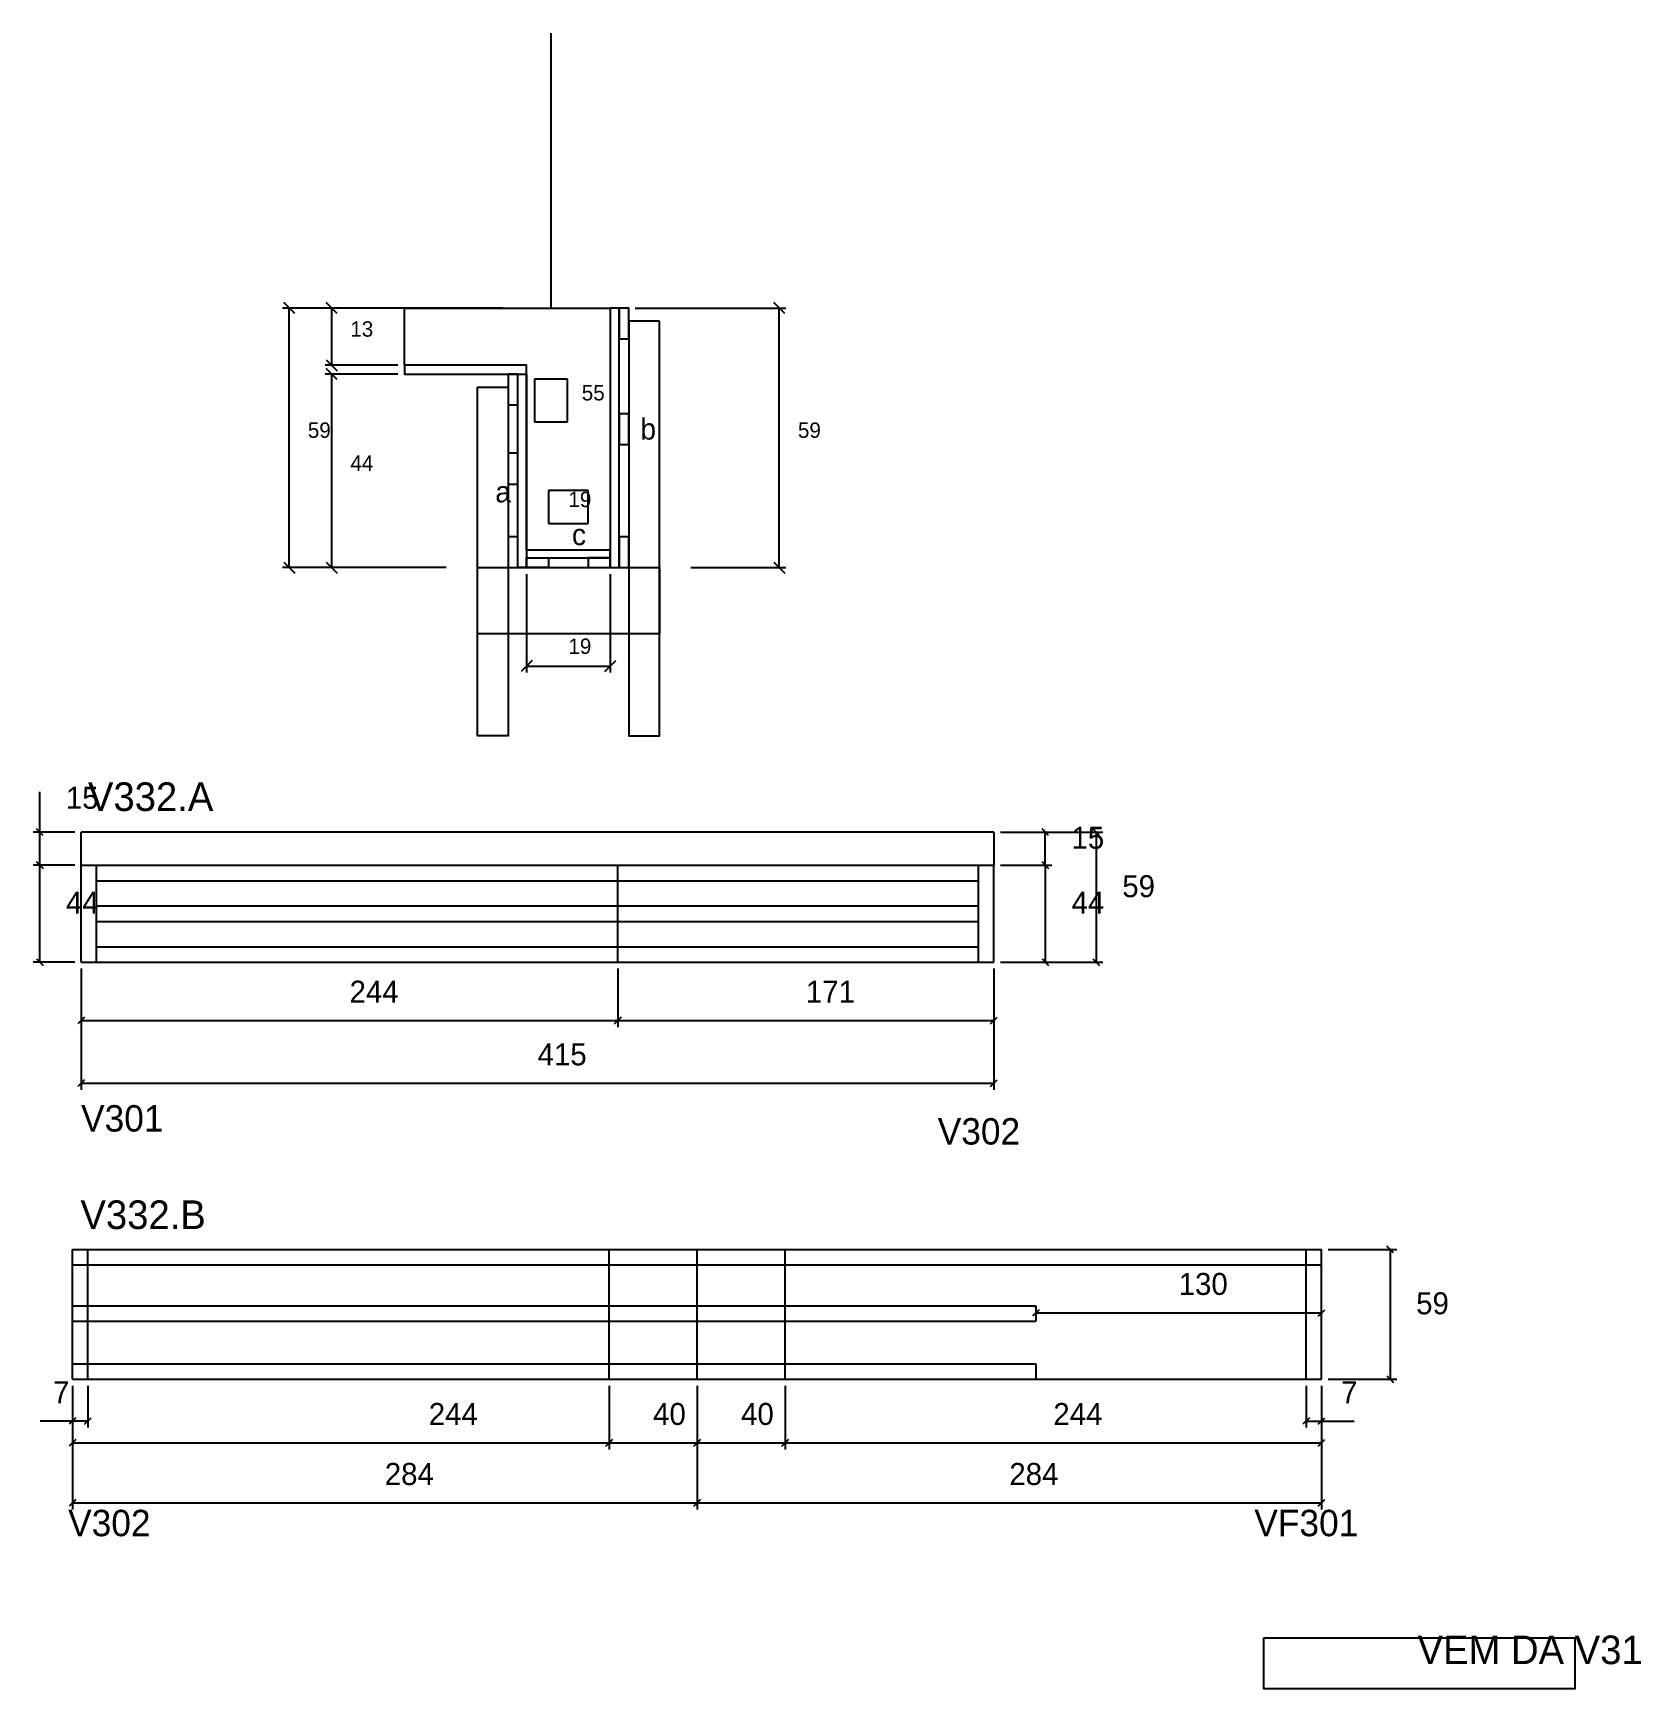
# Model space of a CAD drawing. Header units: metres. Extents: x 2621 to 3352, y 679 to 1431.
import ezdxf

# ---------------------------------------------------------------- set-up
doc = ezdxf.new("R2010")
doc.units = ezdxf.units.M

msp = doc.modelspace()

# ---------------------------------------------------------------- linework, layer by layer
at = {"layer": '00 - FELIPE'}
for p, q in [((3078.33, 851.02), (3075.33, 848.02)), ((3205.33, 848.02), (3208.33, 851.02)), ((2884.33, 792.03), (2881.33, 789.03)), ((2921.33, 789.03), (2924.33, 792.03)), ((2640.33, 764.75), (2637.33, 761.75)), ((2924.33, 764.75), (2921.33, 761.75)), ((2921.33, 761.75), (2924.33, 764.75)), ((3205.33, 761.75), (3208.33, 764.75))]:
    msp.add_line(p, q, dxfattribs=at)
at = {"layer": '00 - FELIPE', "color": 4}
for p, q in [((3076.83, 851.94), (3076.83, 852.52)), ((3206.83, 851.94), (3206.83, 852.52)), ((3206.83, 849.52), (3076.83, 849.52)), ((2638.83, 816.44), (2638.83, 760.25)), ((2882.83, 816.44), (2882.83, 787.53)), ((2922.83, 816.44), (2922.83, 760.25)), ((2922.83, 816.44), (2922.83, 760.25)), ((2922.83, 816.44), (2922.83, 787.53)), ((3206.83, 816.44), (3206.83, 760.25)), ((2882.83, 790.53), (2922.83, 790.53)), ((2638.83, 763.25), (2922.83, 763.25)), ((2922.83, 763.25), (3206.83, 763.25))]:
    msp.add_line(p, q, dxfattribs=at)
at = {"layer": 'CONCRETO', "color": 251}
msp.add_lwpolyline([(2789.73, 1280.37), (2789.73, 1306.37), (2845.33, 1306.37), (2883.33, 1306.37), (2883.33, 1196.37), (2845.33, 1196.37), (2845.33, 1280.37), (2789.73, 1280.37)], dxfattribs=at)
at = {"layer": 'COTA', "color": 4}
for p, q in [((2834.33, 1306.37), (2734.35, 1306.37)), ((2737.35, 1188.37), (2737.35, 1306.37)), ((2786.73, 1306.37), (2753.67, 1306.37)), ((2756.67, 1306.37), (2756.67, 1280.37)), ((2894.73, 1306.37), (2963.2, 1306.37)), ((2960.2, 1188.37), (2960.2, 1306.37)), ((2786.73, 1280.37), (2753.67, 1280.37)), ((2786.73, 1276.37), (2753.67, 1276.37)), ((2756.67, 1276.37), (2756.67, 1188.37)), ((2808.73, 1188.37), (2734.35, 1188.37)), ((2808.73, 1188.37), (2753.67, 1188.37)), ((2845.33, 1185.37), (2845.33, 1140.64)), ((2883.33, 1185.37), (2883.33, 1140.64)), ((2919.93, 1188.37), (2963.2, 1188.37)), ((2845.33, 1143.64), (2883.33, 1143.64)), ((2623.91, 1068.06), (2623.91, 1086.43)), ((2639.81, 1068.06), (2620.91, 1068.06)), ((2623.91, 1053.06), (2623.91, 1068.06)), ((3060.81, 1068.06), (3107.32, 1068.06)), ((3060.81, 1068.06), (3084.19, 1068.06)), ((3081.19, 1053.06), (3081.19, 1068.06)), ((3104.32, 1068.06), (3104.32, 1009.06)), ((2639.81, 1053.06), (2620.91, 1053.06)), ((2639.81, 1053.06), (2620.91, 1053.06)), ((2623.91, 1009.06), (2623.91, 1053.06)), ((3060.81, 1053.06), (3084.19, 1053.06)), ((3060.81, 1053.06), (3084.19, 1053.06)), ((3081.19, 1053.06), (3081.19, 1009.06)), ((2639.81, 1009.06), (2620.91, 1009.06)), ((3060.81, 1009.06), (3107.32, 1009.06)), ((3060.81, 1009.06), (3084.19, 1009.06)), ((2642.81, 1006.06), (2642.81, 950.98)), ((2642.81, 1006.06), (2642.81, 979.52)), ((2886.81, 1006.06), (2886.81, 979.52)), ((2886.81, 1006.06), (2886.81, 979.52)), ((3057.81, 1006.06), (3057.81, 950.98)), ((3057.81, 1006.06), (3057.81, 979.52)), ((2642.81, 982.52), (2886.81, 982.52)), ((2886.81, 982.52), (3057.81, 982.52)), ((2642.81, 953.98), (3057.81, 953.98)), ((3209.83, 878.44), (3240.97, 878.44)), ((3237.97, 878.44), (3237.97, 819.44)), ((2638.83, 816.44), (2638.83, 797.42)), ((2638.83, 816.44), (2638.83, 787.53)), ((2645.83, 816.44), (2645.83, 797.42)), ((2882.83, 816.44), (2882.83, 787.53)), ((2922.83, 816.44), (2922.83, 787.53)), ((2962.83, 816.44), (2962.83, 787.53)), ((3199.83, 816.44), (3199.83, 797.42)), ((3206.83, 816.44), (3206.83, 797.42)), ((3209.83, 819.44), (3240.97, 819.44)), ((2638.83, 800.42), (2624.1, 800.42)), ((2645.83, 800.42), (2638.83, 800.42)), ((3199.83, 800.42), (3206.83, 800.42)), ((3206.83, 800.42), (3221.57, 800.42)), ((2638.83, 790.53), (2882.83, 790.53)), ((2922.83, 790.53), (2962.83, 790.53))]:
    msp.add_line(p, q, dxfattribs=at)
at = {"layer": 'COTA'}
for p, q in [((2625.41, 1066.56), (2622.41, 1069.56)), ((3082.69, 1066.56), (3079.69, 1069.56)), ((3105.82, 1066.56), (3102.82, 1069.56)), ((2622.41, 1054.56), (2625.41, 1051.56)), ((2625.41, 1051.56), (2622.41, 1054.56)), ((3082.69, 1051.56), (3079.69, 1054.56)), ((3079.69, 1054.56), (3082.69, 1051.56)), ((2622.41, 1010.56), (2625.41, 1007.56)), ((3079.69, 1010.56), (3082.69, 1007.56)), ((3102.82, 1010.56), (3105.82, 1007.56)), ((2644.31, 984.02), (2641.31, 981.02)), ((2888.31, 984.02), (2885.31, 981.02)), ((2885.31, 981.02), (2888.31, 984.02)), ((3056.31, 981.02), (3059.31, 984.02)), ((2644.31, 955.48), (2641.31, 952.48)), ((3056.31, 952.48), (3059.31, 955.48)), ((3239.47, 876.94), (3236.47, 879.94)), ((3236.47, 820.94), (3239.47, 817.94)), ((2640.33, 801.92), (2637.33, 798.92)), ((2644.33, 798.92), (2647.33, 801.92)), ((3201.33, 801.92), (3198.33, 798.92)), ((3205.33, 798.92), (3208.33, 801.92)), ((2640.33, 792.03), (2637.33, 789.03)), ((2881.33, 789.03), (2884.33, 792.03)), ((2924.33, 792.03), (2921.33, 789.03)), ((2961.33, 789.03), (2964.33, 792.03))]:
    msp.add_line(p, q, dxfattribs=at)
at = {"layer": 'COTA', "color": 241}
for p, q in [((3057.81, 1068.06), (2642.81, 1068.06)), ((2642.81, 1053.06), (2642.81, 1068.06)), ((3057.81, 1068.06), (3057.81, 1053.06))]:
    msp.add_line(p, q, dxfattribs=at)
at = {"layer": 'COTA'}
for points in [[(2739.85, 1303.87), (2734.85, 1308.87)], [(2759.17, 1303.87), (2754.17, 1308.87)], [(2962.7, 1303.87), (2957.7, 1308.87)], [(2754.17, 1282.87), (2759.17, 1277.87)], [(2759.17, 1273.87), (2754.17, 1278.87)], [(2734.85, 1190.87), (2739.85, 1185.87)], [(2754.17, 1190.87), (2759.17, 1185.87)], [(2957.7, 1190.87), (2962.7, 1185.87)], [(2847.83, 1146.14), (2842.83, 1141.14)], [(2880.83, 1141.14), (2885.83, 1146.14)]]:
    msp.add_lwpolyline(points, dxfattribs=at)
at = {"layer": 'Cota Seção (2x)', "color": 180}
for p, q in [((2848.91, 1274.04), (2848.91, 1254.7)), ((2863.91, 1274.04), (2848.91, 1274.04)), ((2863.91, 1254.7), (2863.91, 1274.04)), ((2848.91, 1254.7), (2863.91, 1254.7)), ((2855.33, 1223.37), (2855.33, 1208.37)), ((2873.33, 1223.37), (2855.33, 1223.37)), ((2873.33, 1208.37), (2873.33, 1223.37)), ((2855.33, 1208.37), (2873.33, 1208.37))]:
    msp.add_line(p, q, dxfattribs=at)
at = {"layer": 'Madeira', "color": 126}
for points in [[(2887.33, 1292.37), (2891.73, 1292.37), (2891.73, 1306.37), (2887.33, 1306.37), (2887.33, 1292.37)], [(2836.93, 1262.37), (2841.33, 1262.37), (2841.33, 1276.37), (2836.93, 1276.37), (2836.93, 1262.37)], [(2887.33, 1244.34), (2891.73, 1244.34), (2891.73, 1258.34), (2887.33, 1258.34), (2887.33, 1244.34)], [(2836.93, 1226.37), (2841.33, 1226.37), (2841.33, 1240.37), (2836.93, 1240.37), (2836.93, 1226.37)], [(2836.93, 1188.37), (2841.33, 1188.37), (2841.33, 1202.37), (2836.93, 1202.37), (2836.93, 1188.37)], [(2887.33, 1188.37), (2891.73, 1188.37), (2891.73, 1202.37), (2887.33, 1202.37), (2887.33, 1188.37)], [(2845.33, 1188.37), (2845.33, 1192.77), (2855.33, 1192.77), (2855.33, 1188.37), (2845.33, 1188.37)], [(2883.33, 1188.37), (2883.33, 1192.77), (2873.33, 1192.77), (2873.33, 1188.37), (2883.33, 1188.37)]]:
    msp.add_lwpolyline(points, dxfattribs=at)
at = {"layer": 'Painéis', "color": 200}
for p, q in [((2642.81, 1009.06), (2642.81, 1053.06)), ((2642.81, 1053.06), (3057.81, 1053.06)), ((2886.81, 1009.06), (2886.81, 1053.06)), ((3057.81, 1009.06), (3057.81, 1053.06)), ((2642.81, 1009.06), (3057.81, 1009.06)), ((2638.83, 819.44), (2638.83, 878.44)), ((2638.83, 878.44), (3206.83, 878.44)), ((2882.83, 819.44), (2882.83, 878.44)), ((2922.83, 819.44), (2922.83, 878.44)), ((2962.83, 819.44), (2962.83, 878.44)), ((3206.83, 819.44), (3206.83, 878.44)), ((2638.83, 819.44), (3206.83, 819.44))]:
    msp.add_line(p, q, dxfattribs=at)
at = {"layer": 'Painéis', "color": 4}
for p, q in [((2962.83, 816.44), (2962.83, 787.53)), ((3206.83, 816.44), (3206.83, 787.53)), ((2962.83, 790.53), (3206.83, 790.53))]:
    msp.add_line(p, q, dxfattribs=at)
at = {"layer": 'Painéis'}
for p, q in [((2964.33, 792.03), (2961.33, 789.03)), ((3205.33, 789.03), (3208.33, 792.03))]:
    msp.add_line(p, q, dxfattribs=at)
at = {"layer": 'Painéis', "color": 200}
for points in [[(2887.33, 1306.37), (2883.33, 1306.37), (2883.33, 1188.37), (2887.33, 1188.37), (2887.33, 1306.37)], [(2845.33, 1276.37), (2845.33, 1280.37), (2789.73, 1280.37), (2789.73, 1276.37), (2845.33, 1276.37)], [(2841.33, 1276.37), (2845.33, 1276.37), (2845.33, 1188.37), (2841.33, 1188.37), (2841.33, 1276.37)], [(2883.33, 1192.77), (2883.33, 1196.37), (2845.33, 1196.37), (2845.33, 1192.77), (2883.33, 1192.77)]]:
    msp.add_lwpolyline(points, dxfattribs=at)
at = {"layer": 'SARR_2.2x7', "color": 40}
for p, q in [((2649.76, 1009.06), (2649.76, 1053.06)), ((3050.85, 1009.06), (3050.85, 1053.06)), ((2649.76, 1046.06), (2886.81, 1046.06)), ((2886.81, 1046.06), (3050.85, 1046.06)), ((2649.76, 1034.56), (2886.81, 1034.56)), ((2886.81, 1034.56), (3050.85, 1034.56)), ((2649.76, 1027.56), (2886.81, 1027.56)), ((2886.81, 1027.56), (3050.85, 1027.56)), ((2649.76, 1016.06), (2886.81, 1016.06)), ((2886.81, 1016.06), (3050.85, 1016.06)), ((2645.83, 819.44), (2645.83, 878.44)), ((3199.83, 819.44), (3199.83, 878.44)), ((2638.83, 871.44), (2922.83, 871.44)), ((2922.83, 871.44), (3206.83, 871.44)), ((2638.83, 852.74), (2922.83, 852.74)), ((2922.83, 852.74), (3076.83, 852.74)), ((3076.83, 852.74), (3076.83, 845.74)), ((2638.83, 845.74), (2922.83, 845.74)), ((2922.83, 845.74), (3076.83, 845.74)), ((2638.83, 826.44), (2922.83, 826.44)), ((2922.83, 826.44), (3076.83, 826.44)), ((3076.83, 826.44), (3076.83, 819.44))]:
    msp.add_line(p, q, dxfattribs=at)
at = {"layer": 'SARR_3.5x7', "color": 81}
for points in [[(2905.73, 1300.37), (2891.73, 1300.37), (2891.73, 1111.89), (2905.73, 1111.89), (2905.73, 1300.37)], [(2822.93, 1270.37), (2836.93, 1270.37), (2836.93, 1111.89), (2822.93, 1111.89), (2822.93, 1270.37)], [(2822.93, 1188.37), (2905.73, 1188.37), (2905.73, 1158.31), (2822.93, 1158.31), (2822.93, 1188.37)]]:
    msp.add_lwpolyline(points, dxfattribs=at)
at = {"layer": 'Texto Seção', "color": 252}
msp.add_line((2856.53, 1306.37), (2856.53, 1431.37), dxfattribs=at)
at = {"layer": 'Texto Seção', "color": 7}
msp.add_lwpolyline([(3180.58, 701.84), (3322.03, 701.84), (3322.03, 678.64), (3180.58, 678.64), (3180.58, 701.84)], dxfattribs=at)

# ---------------------------------------------------------------- texts
at = {"layer": '00 - FELIPE', "color": 240}
for s, p in [('130', (3141.83, 857.74)), ('40', (2902.83, 798.63)), ('284', (2780.83, 771.35)), ('284', (3064.83, 771.35))]:
    msp.add_text(s, height=10, dxfattribs=at).set_placement(p)
at = {"layer": '5', "color": 5}
for s, p in [('V301', (2642.71, 932.01)), ('V302', (3032.27, 926.1)), ('V302', (2636.84, 748.05)), ('VF301', (3176.23, 748.05))]:
    msp.add_text(s, height=12, dxfattribs=at).set_placement(p)
at = {"layer": 'COTA', "color": 1}
for s, p in [('13', (2765.17, 1293.37)), ('59', (2745.85, 1247.37)), ('59', (2968.7, 1247.37)), ('44', (2765.17, 1232.37)), ('19', (2864.33, 1149.14))]:
    msp.add_text(s, height=7, dxfattribs=at).set_placement(p)
at = {"layer": 'COTA', "color": 240}
for s, p in [('15', (2635.8, 1078.74)), ('15', (3093.08, 1060.56)), ('59', (3116.18, 1038.56)), ('44', (2635.84, 1031.06)), ('44', (3093.11, 1031.06)), ('244', (2764.81, 990.59)), ('171', (2972.31, 990.59)), ('415', (2850.31, 962.09)), ('59', (3249.83, 848.94)), ('7', (2629.97, 808.49)), ('7', (3215.7, 808.49)), ('244', (2800.83, 798.61)), ('40', (2942.83, 798.63))]:
    msp.add_text(s, height=10, dxfattribs=at).set_placement(p)
at = {"layer": 'Cota Seção (2x)', "color": 1}
for s, p in [('55', (2870.41, 1264.37)), ('19', (2864.33, 1215.87))]:
    msp.add_text(s, height=7, dxfattribs=at).set_placement(p)
at = {"layer": 'detalhes', "color": 4}
for s, p in [('b', (2897.03, 1246.59)), ('a', (2831.08, 1218.05)), ('c', (2865.93, 1198.61))]:
    msp.add_text(s, height=9.6, dxfattribs=at).set_placement(p)
at = {"layer": 'Painéis', "color": 240}
msp.add_text('244', height=10, dxfattribs=at).set_placement((3084.83, 798.61))
at = {"layer": 'Texto Seção', "color": 7}
for s, p in [('V332.A', (2645.84, 1077.74)), ('V332.B', (2642.43, 887.7)), ('VEM DA V31', (3250.44, 689.89))]:
    msp.add_text(s, height=13, dxfattribs=at).set_placement(p)

doc.saveas('drawing.dxf')
